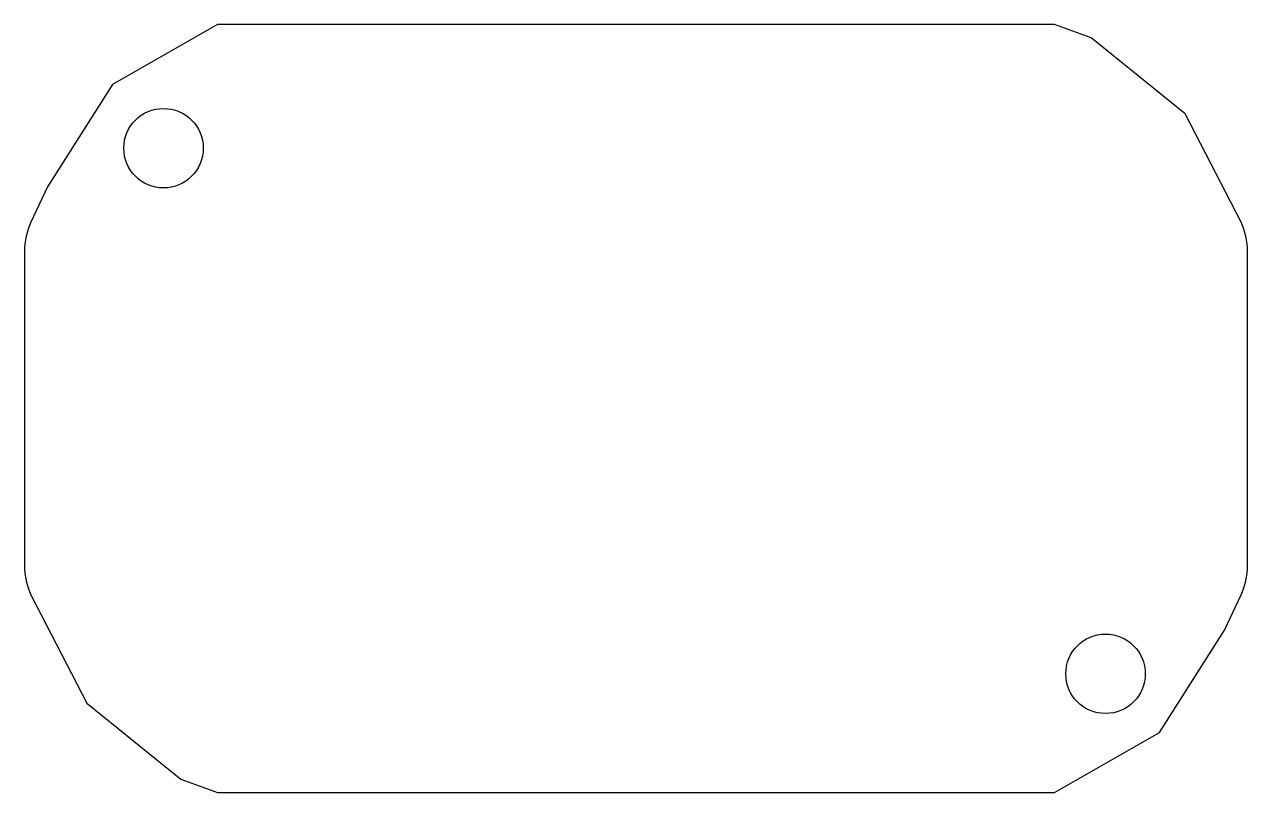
# Model space of a CAD drawing. Header units: millimetres. Extents: x -22.8 to 27.2, y -17.8 to 13.7.
import ezdxf

# ---------------------------------------------------------------- set-up
doc = ezdxf.new("R2010")
doc.units = ezdxf.units.MM
for name, color, linetype in [('Circle006', 7, 'CONTINUOUS'), ('Circle007', 7, 'CONTINUOUS'), ('Circle010', 7, 'CONTINUOUS'), ('Circle011', 7, 'CONTINUOUS'), ('Circle013', 7, 'CONTINUOUS'), ('Circle014', 7, 'CONTINUOUS'), ('Line004', 7, 'CONTINUOUS'), ('Line005', 7, 'CONTINUOUS'), ('Line006', 7, 'CONTINUOUS'), ('Line007', 7, 'CONTINUOUS'), ('Wire', 7, 'CONTINUOUS'), ('Wire001', 7, 'CONTINUOUS'), ('Wire002', 7, 'CONTINUOUS'), ('Wire003', 7, 'CONTINUOUS')]:
    doc.layers.add(name, color=color, linetype=linetype)

msp = doc.modelspace()

# ---------------------------------------------------------------- linework, layer by layer
at = {"layer": 'Circle006'}
msp.add_circle((-17.127, 8.616), 1.625, dxfattribs=at)
at = {"layer": 'Circle007'}
msp.add_arc((-20.018, -8.476), 2.8, 180, -154.8869, dxfattribs=at)
at = {"layer": 'Circle010'}
msp.add_arc((24.432, 4.401), 2.8, 0, 25.1131, dxfattribs=at)
at = {"layer": 'Circle011'}
msp.add_circle((21.42, -12.894), 1.625, dxfattribs=at)
at = {"layer": 'Circle013'}
msp.add_arc((24.432, -8.476), 2.8, -25.1131, 0, dxfattribs=at)
at = {"layer": 'Circle014'}
msp.add_arc((-20.018, 4.401), 2.8, 154.8869, 180, dxfattribs=at)
at = {"layer": 'Line004'}
msp.add_line((-22.818, 4.401), (-22.818, -8.476), dxfattribs=at)
at = {"layer": 'Line005'}
msp.add_line((-14.918, -17.753), (19.332, -17.753), dxfattribs=at)
at = {"layer": 'Line006'}
msp.add_line((27.232, -8.476), (27.232, 4.401), dxfattribs=at)
at = {"layer": 'Line007'}
msp.add_line((19.332, 13.679), (-14.918, 13.679), dxfattribs=at)
at = {"layer": 'Wire'}
for p, q in [((26.29, -11.109), (26.967, -9.664)), ((23.628, -15.299), (26.29, -11.109)), ((19.332, -17.753), (23.628, -15.299))]:
    msp.add_line(p, q, dxfattribs=at)
at = {"layer": 'Wire001'}
for p, q in [((20.829, 13.133), (19.332, 13.679)), ((24.675, 10.023), (20.829, 13.133)), ((26.967, 5.59), (24.675, 10.023))]:
    msp.add_line(p, q, dxfattribs=at)
at = {"layer": 'Wire002'}
for p, q in [((-22.553, -9.664), (-20.261, -14.097)), ((-20.261, -14.097), (-16.415, -17.208)), ((-16.415, -17.208), (-14.918, -17.753))]:
    msp.add_line(p, q, dxfattribs=at)
at = {"layer": 'Wire003'}
for p, q in [((-14.918, 13.679), (-19.213, 11.224)), ((-19.213, 11.224), (-21.876, 7.034)), ((-21.876, 7.034), (-22.553, 5.59))]:
    msp.add_line(p, q, dxfattribs=at)

doc.saveas('drawing.dxf')
